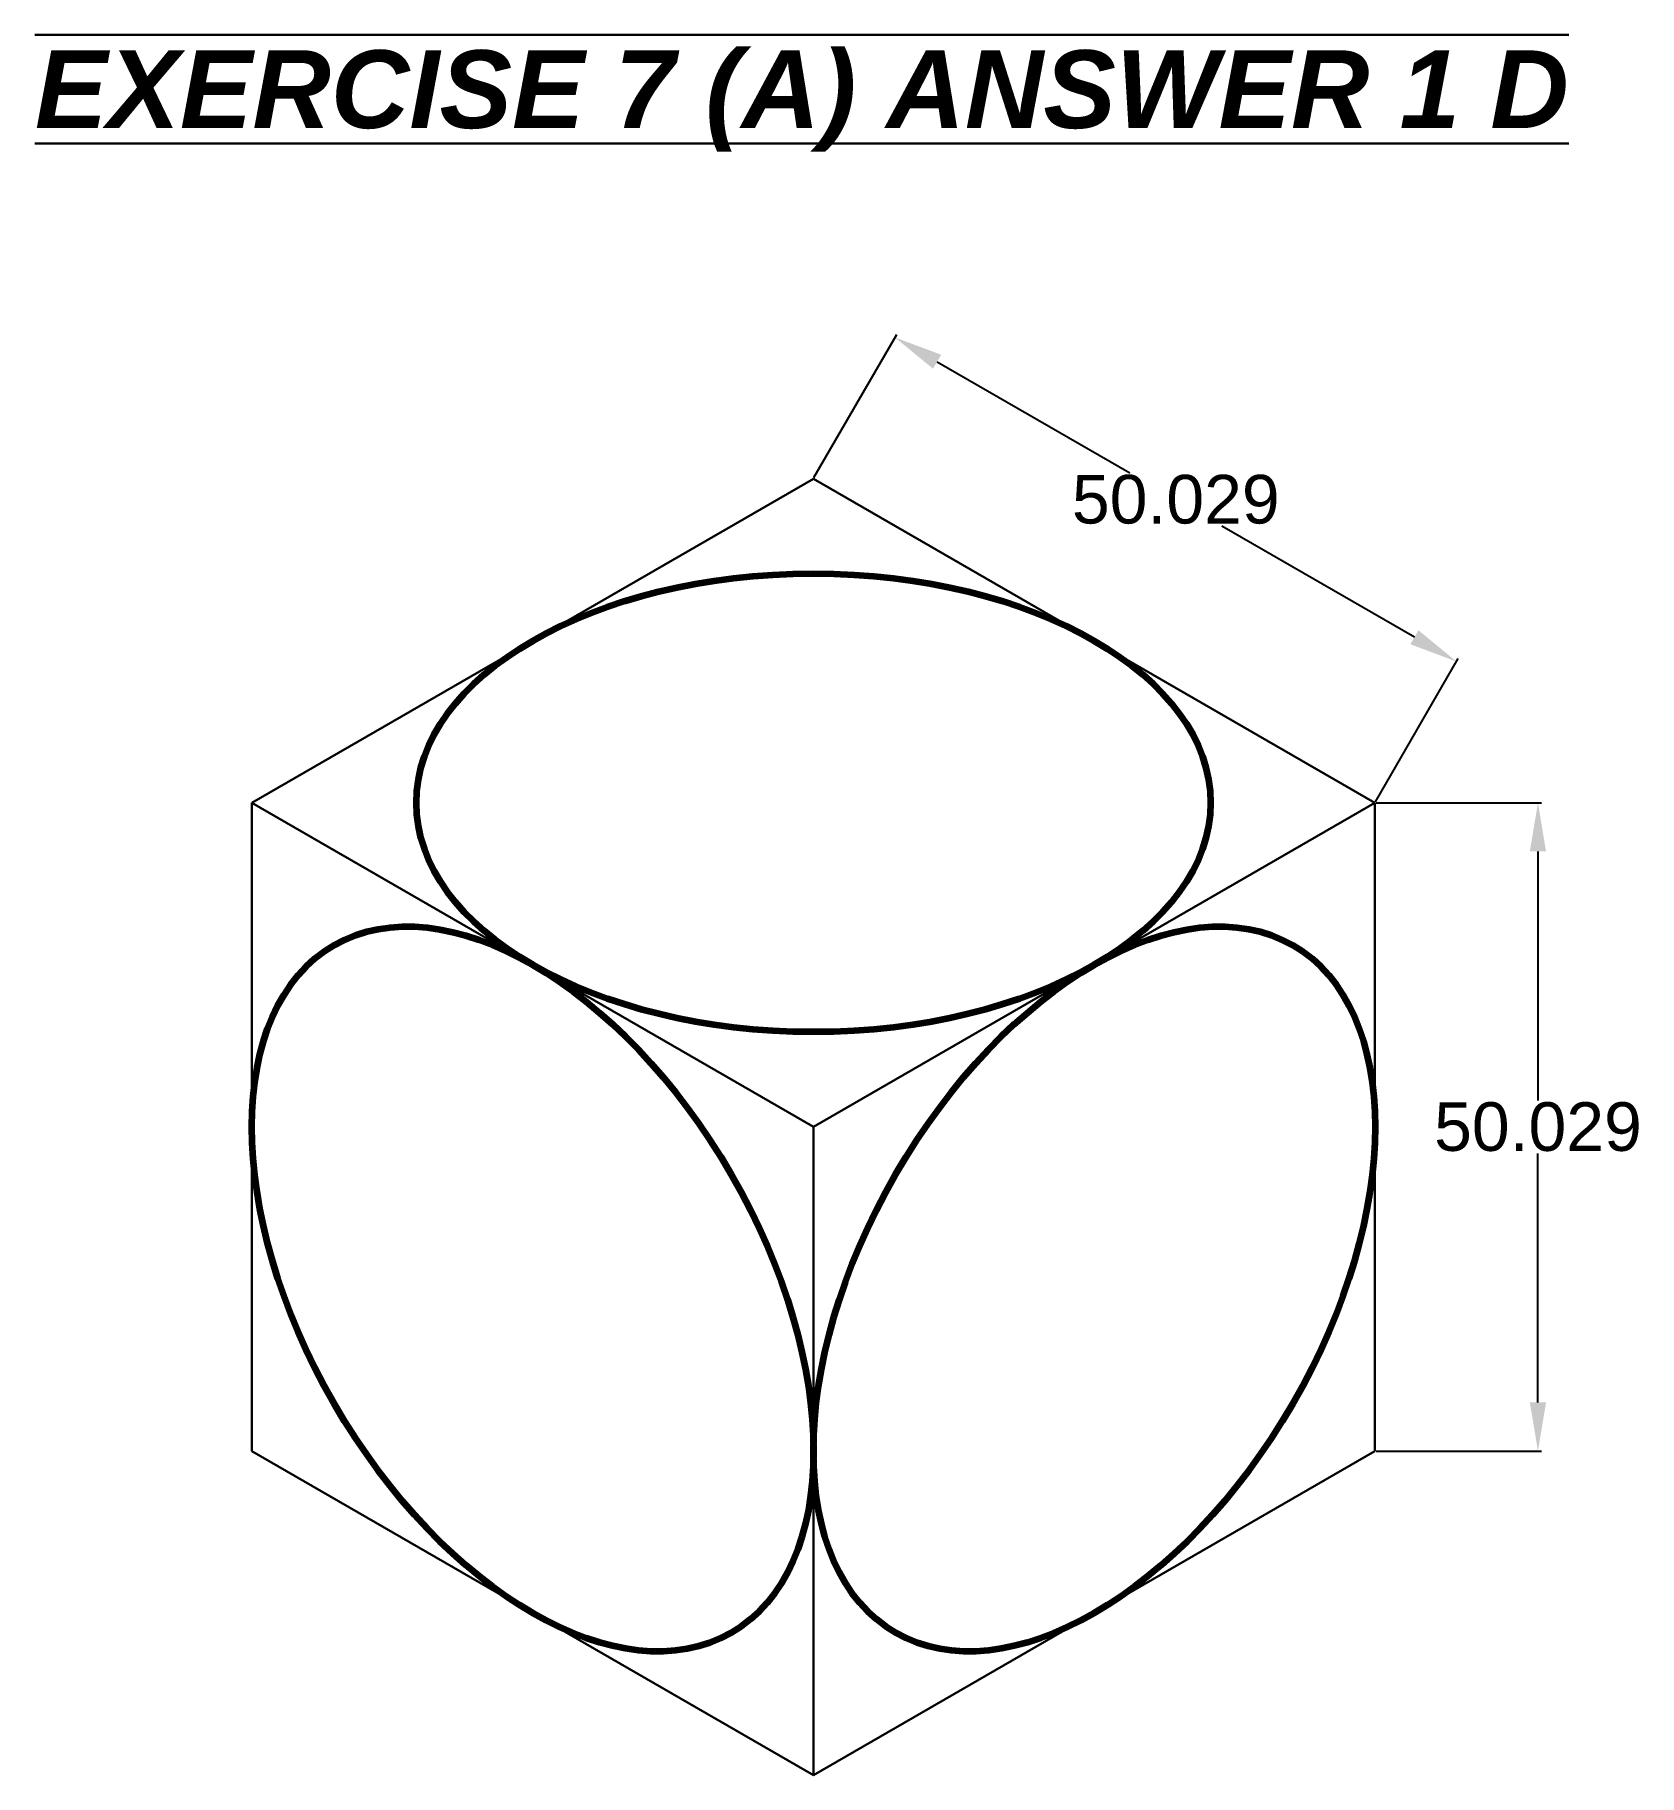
# Model space of a CAD drawing. Header units: millimetres. Extents: x 129 to 253, y 2 to 136.
import ezdxf

# ---------------------------------------------------------------- set-up
doc = ezdxf.new("R2010")
doc.units = ezdxf.units.MM
doc.header["$PDMODE"] = 32
doc.layers.add('thick continuous', color=7, linetype='Continuous', lineweight=30)
doc.styles.get("Standard").update_dxf_attribs({"font": 'arial.ttf'})
doc.dimstyles.get("Standard").update_dxf_attribs({"dimscale": 1.5, "dimtxt": 2.5, "dimasz": 2.5, "dimexe": 0.18, "dimexo": 0.0625, "dimgap": 0.09, "dimtad": 0, "dimtih": 1, "dimtoh": 1, "dimdec": 1, "dimzin": 0, "dimdsep": 46, "dimtxsty": 'Standard', "dimcen": 0.09, "dimadec": 0, "dimazin": 0, "dimtfac": 1, "dimtdec": 1, "dimtofl": 0, "dimtmove": 0, "dimatfit": 3, "dimfxl": 1, "dimtolj": 1, "dimtzin": 0, "dimarcsym": 0})

# ---------------------------------------------------------------- blocks, each defined once
blk = doc.blocks.new('*D16')
at = {"layer": 'Defpoints', "color": 0, "transparency": 16777216}
for p in [(189.22, 102.23), (238.81, 88.12), (232.52, 77.23)]:
    blk.add_point(p, dxfattribs=at)
at = {"layer": 'thick continuous', "color": 0, "lineweight": -2, "transparency": 16777216}
for p, q in [((189.26, 102.31), (195.64, 113.36)), ((198.76, 111.25), (213.61, 102.67)), ((235.56, 90), (220.71, 98.57)), ((232.56, 77.31), (238.94, 88.36))]:
    blk.add_line(p, q, dxfattribs=at)
at = {"layer": 'thick continuous', "color": 0, "transparency": 16777216}
for points in [[(199.07, 111.79), (198.44, 110.71), (195.51, 113.12)], [(235.87, 90.54), (235.25, 89.46), (238.81, 88.12)]]:
    blk.add_solid(points, dxfattribs=at)
at = {"layer": 'thick continuous', "color": 0, "transparency": 16777216, "insert": (217.16, 100.62), "char_height": 3.75, "attachment_point": 5}
blk.add_mtext('\\A1;50.029', dxfattribs=at)
blk = doc.blocks.new('*D17')
at = {"layer": 'Defpoints', "color": 0, "transparency": 16777216}
for p in [(232.52, 77.23), (232.52, 27.23), (245.09, 27.23)]:
    blk.add_point(p, dxfattribs=at)
at = {"layer": 'thick continuous', "color": 0, "lineweight": -2, "transparency": 16777216}
for p, q in [((232.61, 77.23), (245.36, 77.23)), ((245.09, 73.48), (245.09, 54.28)), ((245.09, 30.98), (245.09, 50.18)), ((232.61, 27.23), (245.36, 27.23))]:
    blk.add_line(p, q, dxfattribs=at)
at = {"layer": 'thick continuous', "color": 0, "transparency": 16777216}
for points in [[(244.46, 73.48), (245.71, 73.48), (245.09, 77.23)], [(244.46, 30.98), (245.71, 30.98), (245.09, 27.23)]]:
    blk.add_solid(points, dxfattribs=at)
at = {"layer": 'thick continuous', "color": 0, "transparency": 16777216, "insert": (245.09, 52.23), "char_height": 3.75, "attachment_point": 5}
blk.add_mtext('\\A1;50.029', dxfattribs=at)

msp = doc.modelspace()

# ---------------------------------------------------------------- linework, layer by layer
at = {"layer": 'thick continuous'}
for p, q in [((189.22, 102.23), (145.92, 77.23)), ((232.52, 77.23), (189.22, 102.23)), ((145.92, 77.23), (189.22, 52.23)), ((189.22, 52.23), (145.92, 77.23)), ((145.92, 77.23), (145.92, 27.23)), ((189.22, 52.23), (232.52, 77.23)), ((232.52, 77.23), (232.52, 27.23)), ((189.22, 2.23), (189.22, 52.23)), ((145.92, 27.23), (189.22, 2.23)), ((232.52, 27.23), (189.22, 2.23))]:
    msp.add_line(p, q, dxfattribs=at)
at = {"layer": 'thick continuous', "lineweight": 100}
for centre, major_axis in [((189.22, 77.23), (-30.62, 0)), ((167.57, 39.73), (15.31, -26.52)), ((210.87, 39.73), (-15.31, -26.52))]:
    msp.add_ellipse(centre, major_axis=major_axis, ratio=0.57735, dxfattribs=at)

# ---------------------------------------------------------------- texts
at = {"layer": 'thick continuous', "insert": (129.18, 135.27), "char_height": 6, "attachment_point": 1}
msp.add_mtext_dynamic_manual_height_columns('{\\fArial|b1|i1|c0|p34;\\L\\OEXERCISE 7 (A) ANSWER 1 D}', width=221.8034, gutter_width=12.5, heights=[1.81], dxfattribs=at)

# ---------------------------------------------------------------- dimensions: what is measured, and where the dimension line sits
at = {"layer": 'thick continuous'}
for p1, p2, distance, picture, middle in [((189.22, 102.23), (232.52, 77.23), 12.58, '*D16', (217.16, 100.62)), ((232.52, 77.23), (232.52, 27.23), 12.57, '*D17', (245.09, 52.23))]:
    dim = msp.add_aligned_dim(p1=p1, p2=p2, distance=distance, text='<>29', dimstyle='Standard', dxfattribs=at)
    dim.commit()
    dim.dimension.update_dxf_attribs({"geometry": picture, "text_midpoint": middle})

doc.saveas('drawing.dxf')
